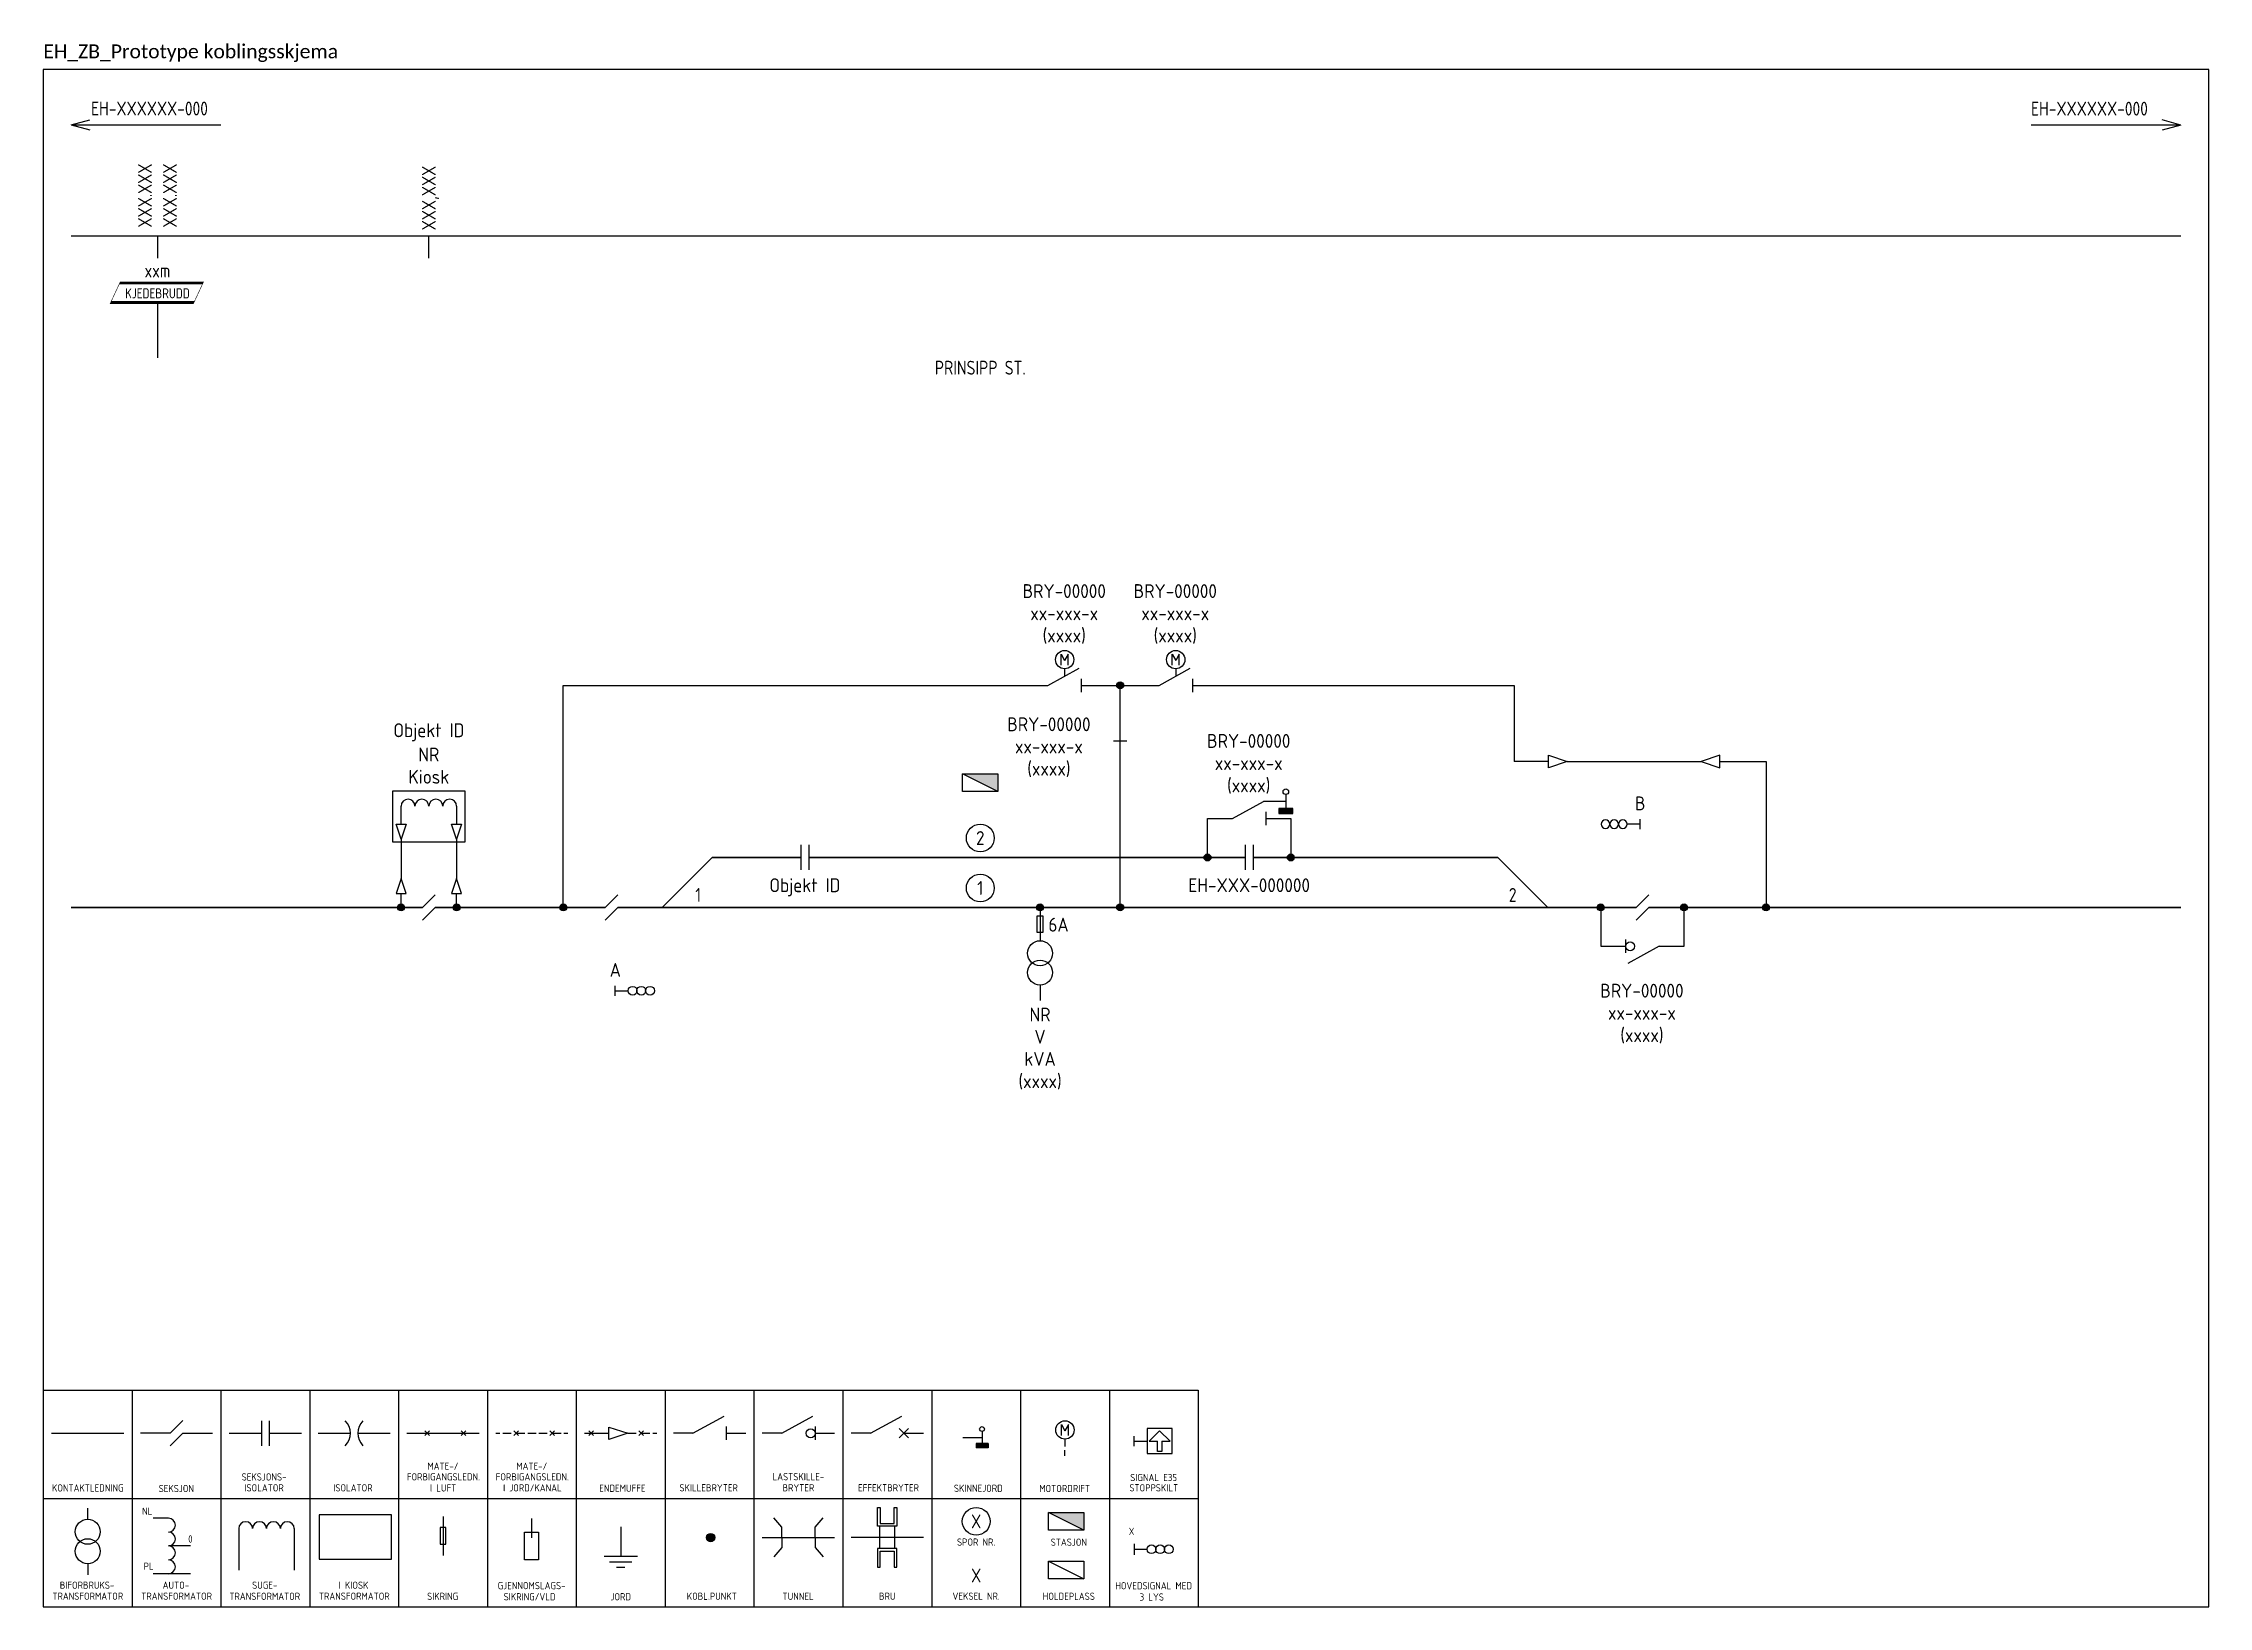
# Model space of a CAD drawing. Header units: millimetres. Extents: x -120 to 1240, y -2156 to 277.
# Drawn here: x 630 to 1020, y -1228 to -946.3 of the extents above; entities that cross this region are included whole.
import ezdxf
from ezdxf.enums import TextEntityAlignment as Align

# ---------------------------------------------------------------- set-up
doc = ezdxf.new("R2010")
doc.units = ezdxf.units.MM
for name, color, linetype in [('JBT_Linjer_018', 4, 'Continuous'), ('JBT_Tekst_25', 2, 'Continuous'), ('JBTEH_ATT_Tekst', 2, 'Continuous'), ('JBTEH_Komponenter', 4, 'Continuous'), ('JBTEH_LED_Hoeyspenning_kabel', 4, 'KABEL2'), ('JBTEH_LED_Hoeyspenning_linje', 4, 'KABEL'), ('RAMME', 5, 'Continuous'), ('RAMME SYMBOLER', 4, 'Continuous'), ('RAMME TEKST', 7, 'Continuous')]:
    doc.layers.add(name, color=color, linetype=linetype)
doc.layers.add('JBTEH_ATT_OBJEKTID', color=2, linetype='Continuous', lineweight=25)
doc.layers.add('JBTEH_KTL_Sort', color=7, linetype='Continuous', lineweight=35)
doc.styles.add('Calibri', font='calibri.ttf')
doc.styles.add('ISO13', font='isocp.shx', dxfattribs={"width": 0.9, "height": 1.3})
doc.styles.add('ISO25', font='isocp.shx', dxfattribs={"width": 0.9, "height": 2.5})
doc.styles.get("Standard").update_dxf_attribs({"font": 'txt.shx'})
doc.linetypes.add('KABEL', pattern='A,0.3,-0.001,0.3,-0.001,0.3,-0.001,["x",Standard,S=0.25,R=0,X=0,Y=-0.08],-0.001', length=0.904)
doc.linetypes.add('KABEL2', pattern='A,0.3,-0.1,0.3,-0.1,0.3,-0.1,["x",Standard,S=0.25,R=0,X=0,Y=-0.08],-0.1', length=1.3)

# ---------------------------------------------------------------- blocks, each defined once
blk = doc.blocks.new('EH_Koblingspunkt')
h = blk.add_hatch(color=256)
h.dxf.hatch_style = 1
edge = h.paths.add_edge_path()
edge.add_arc((0, 0), 0.625, 0, 360)
blk.add_circle((0, 0), 0.625)
blk = doc.blocks.new('EH_Koblings_Symbolforklaring_L')
for points in [[(170.15, 28.64), (170.15, 29.42), (167.99, 29.42), (167.99, 28.64)], [(187.42, 16.97), (181.05, 16.97), (187.42, 13.79)]]:
    blk.add_hatch(color=256).paths.add_polyline_path(points)
h = blk.add_hatch(color=256)
edge = h.paths.add_edge_path()
edge.add_arc((120.19, 12.47), 0.75, 0, 360)
for p, q in [((0, 39), (0, 0)), ((0, 39), (208, 39)), ((16, 39), (16, 0)), ((32, 39), (32, 0)), ((48, 39), (48, 0)), ((64, 39), (64, 0)), ((80, 39), (80, 0)), ((96, 39), (96, 0)), ((96, 39), (96, 0)), ((112, 39), (112, 0)), ((128, 39), (128, 0)), ((144, 39), (144, 0)), ((144, 39), (144, 0)), ((160, 39), (160, 0)), ((176, 39), (176, 0)), ((192, 39), (192, 0)), ((208, 39), (208, 0)), ((65.5, 31.25), (78.5, 31.25)), ((68.73, 30.83), (69.57, 31.67)), ((69.57, 30.83), (68.73, 31.67)), ((75.23, 30.83), (76.07, 31.67)), ((76.07, 30.83), (75.23, 31.67)), ((81.5, 31.25), (82.25, 31.25)), ((82.75, 31.25), (84.25, 31.25)), ((84.73, 30.83), (85.57, 31.67)), ((85.57, 30.83), (84.73, 31.67)), ((85.25, 31.25), (86.75, 31.25)), ((87.25, 31.25), (88.75, 31.25)), ((89.25, 31.25), (90.75, 31.25)), ((91.23, 30.83), (92.07, 31.67)), ((92.07, 30.83), (91.23, 31.67)), ((91.75, 31.25), (93.25, 31.25)), ((93.75, 31.25), (94.5, 31.25)), ((97.5, 31.25), (101.87, 31.25)), ((98.23, 30.83), (99.07, 31.67)), ((99.07, 30.83), (98.23, 31.67)), ((101.87, 32.38), (105.25, 31.25)), ((101.87, 30.13), (101.87, 32.38)), ((105.25, 31.25), (101.87, 30.13)), ((105.25, 31.25), (106.75, 31.25)), ((107.23, 30.83), (108.07, 31.67)), ((108.07, 30.83), (107.23, 31.67)), ((107.75, 31.25), (109.25, 31.25)), ((109.75, 31.25), (110.5, 31.25)), ((117, 31.25), (113.5, 31.25)), ((123, 31.25), (126.5, 31.25)), ((133, 31.25), (129.5, 31.25)), ((139, 31.25), (142.5, 31.25)), ((149, 31.25), (145.5, 31.25)), ((155, 31.25), (158.5, 31.25)), ((169.07, 31.58), (169.07, 29.42)), ((183.36, 30.85), (183.36, 32.85)), ((183.36, 32.85), (184, 31.71)), ((184.64, 32.85), (184, 31.71)), ((184.64, 30.85), (184.64, 32.85)), ((199.18, 29.84), (201.06, 31.72)), ((201.06, 31.72), (202.93, 29.84)), ((165.62, 30.5), (169.07, 30.5)), ((167.99, 29.42), (167.99, 28.64)), ((170.15, 29.42), (167.99, 29.42)), ((170.15, 28.64), (167.99, 28.64)), ((170.15, 29.42), (170.15, 28.64)), ((184, 30.2), (184, 28.87)), ((196.46, 28.94), (196.46, 30.74)), ((196.46, 29.84), (198.81, 29.84)), ((199.18, 29.84), (200.68, 29.84)), ((201.43, 29.84), (202.93, 29.84)), ((0, 19.5), (208, 19.5)), ((8, 15.75), (8, 17.75)), ((22.53, 15.95), (19.78, 15.95)), ((72, 16.25), (72, 9.25)), ((87.92, 15.92), (87.92, 12.44)), ((187.42, 13.79), (181.05, 16.97)), ((35.19, 14.07), (35.19, 6.57)), ((45.19, 14.07), (45.19, 6.57)), ((86.67, 8.44), (86.67, 13.44)), ((86.67, 13.44), (89.17, 13.44)), ((89.17, 13.44), (89.17, 8.44)), ((104, 14.4), (104, 9.04)), ((129.5, 12.5), (142.5, 12.5)), ((158.5, 12.5), (145.5, 12.5)), ((26.53, 10.95), (22.53, 10.95)), ((89.17, 8.44), (86.67, 8.44)), ((107, 9.04), (101, 9.04)), ((106, 8.04), (102, 8.04)), ((181.05, 8.22), (187.42, 5.04)), ((196.46, 11.34), (196.46, 9.34)), ((196.46, 10.34), (198.81, 10.34)), ((8, 7.75), (8, 5.75)), ((26.53, 5.95), (19.78, 5.95)), ((104.75, 7.04), (103.25, 7.04)), ((0, 0), (208, 0))]:
    blk.add_line(p, q)
at = {"color": 7}
for p, q in [((1.5, 31.25), (14.5, 31.25)), ((22.86, 31.25), (17.5, 31.25)), ((25.14, 31.25), (30.5, 31.25)), ((33.5, 31.25), (39.3, 31.25)), ((39.3, 33.5), (39.3, 29)), ((40.7, 33.5), (40.7, 29)), ((40.7, 31.25), (46.5, 31.25)), ((49.5, 31.25), (55.3, 31.25)), ((56.65, 31.25), (62.5, 31.25)), ((123, 32.45), (123, 30.05)), ((139, 32.45), (139, 30.05)), ((154.15, 32.1), (155.85, 30.4)), ((155.85, 32.1), (154.15, 30.4))]:
    blk.add_line(p, q, dxfattribs=at)
at = {"color": 5}
for p, q in [((117, 31.25), (122.6, 34.35)), ((133, 31.25), (138.6, 34.35)), ((149, 31.25), (154.6, 34.35)), ((133.01, 14.32), (131.55, 16.04)), ((139.01, 14.32), (140.48, 16.04)), ((133.01, 12.5), (133.01, 14.32)), ((133.01, 12.5), (133.01, 10.68)), ((139.01, 12.5), (139.01, 14.32)), ((139.01, 12.5), (139.01, 10.68)), ((133.01, 10.68), (131.55, 8.96)), ((139.01, 10.68), (140.48, 8.96))]:
    blk.add_line(p, q, dxfattribs=at)
at = {"color": 0, "linetype": 'ByBlock'}
blk.add_line((184, 27.2), (184, 28.2), dxfattribs=at)
at = {"linetype": 'ByBlock'}
for p, q in [((150.65, 10.5), (150.65, 14.5)), ((153.35, 10.5), (153.35, 14.5))]:
    blk.add_line(p, q, dxfattribs=at)
at = {"color": 7}
for points in [[(22.86, 31.25), (25.14, 33.54)], [(22.86, 28.96), (25.14, 31.25)]]:
    blk.add_lwpolyline(points, dxfattribs=at)
for points in [[(198.81, 27.59), (203.31, 27.59), (203.31, 32.09), (198.81, 32.09)], [(49.69, 8.57), (62.69, 8.57), (62.69, 16.57), (49.69, 16.57)], [(181.05, 16.97), (187.42, 16.97), (187.42, 13.79), (181.05, 13.79)], [(71.5, 11.25), (72.5, 11.25), (72.5, 14.25), (71.5, 14.25)], [(187.42, 5.04), (181.05, 5.04), (181.05, 8.22), (187.42, 8.22)]]:
    blk.add_lwpolyline(points, close=True)
blk.add_lwpolyline([(201.43, 29.84), (201.43, 27.97), (200.68, 27.97), (200.68, 29.84)])
at = {"linetype": 'ByBlock'}
for points in [[(150.25, 14.5), (150.25, 17.9), (150.75, 17.9), (150.75, 15), (153.25, 15), (153.25, 17.9), (153.75, 17.9), (153.75, 14.5), (150.25, 14.5)], [(150.25, 10.5), (150.25, 7.1), (150.75, 7.1), (150.75, 10), (153.25, 10), (153.25, 7.1), (153.75, 7.1), (153.75, 10.5), (150.25, 10.5)]]:
    blk.add_lwpolyline(points, dxfattribs=at)
at = {"color": 7}
blk.add_circle((138.2, 31.25), 0.8, dxfattribs=at)
for centre, radius in [((169.07, 32.01), 0.432), ((8, 13.5), 2.25), ((8, 10), 2.25), ((120.19, 12.47), 0.75), ((199.59, 10.34), 0.781), ((201.15, 10.34), 0.781), ((202.71, 10.34), 0.781)]:
    blk.add_circle(centre, radius)
at = {"linetype": 'ByBlock'}
blk.add_circle((184, 31.85), 1.65, dxfattribs=at)
at = {"ltscale": 5}
blk.add_circle((168.02, 15.38), 2.5, dxfattribs=at)
at = {"color": 7}
for centre, start, end in [((52.1, 31.25), 315.3217, 44.6783), ((59.85, 31.25), 135.3217, 224.6783)]:
    blk.add_arc(centre, 3.2, start, end, dxfattribs=at)
for centre, start, end in [((22.53, 14.7), 270, 90), ((22.53, 12.2), 270, 90), ((36.44, 14.07), 0, 180), ((38.94, 14.07), 0, 180), ((41.44, 14.07), 0, 180), ((43.94, 14.07), 0, 180), ((22.53, 9.7), 270, 90), ((22.53, 7.2), 270, 90)]:
    blk.add_arc(centre, 1.25, start, end)
blk.add_solid([(88.92, 12.44), (86.92, 12.44), (87.92, 10.44), (88.92, 12.44)])
at = {"style": 'ISO13'}
for s, p in [('SEKSJONS-', (39.76, 23.38)), ('FORBIGANGSLEDN.', (72.07, 23.4)), ('MATE-/', (71.97, 25.32)), ('FORBIGANGSLEDN.', (88.07, 23.4)), ('MATE-/', (87.97, 25.32)), ('LASTSKILLE-', (136, 23.43)), ('SIGNAL E35', (199.98, 23.28)), ('KONTAKTLEDNING', (8.01, 21.4)), ('SEKSJON', (23.95, 21.3)), ('ISOLATOR', (39.76, 21.42)), ('ISOLATOR', (55.76, 21.42)), ('I LUFT', (72.01, 21.4)), ('I JORD/KANAL', (88.09, 21.42)), ('ENDEMUFFE', (104.29, 21.35)), ('SKILLEBRYTER', (119.83, 21.43)), ('BRYTER', (136, 21.43)), ('EFFEKTBRYTER', (152.23, 21.43)), ('SKINNEJORD', (168.4, 21.34)), ('MOTORDRIFT', (183.95, 21.3)), ('STOPPSKILT', (200, 21.43)), ('NL', (18.72, 17.2)), ('0', (26.49, 12.2)), ('SPOR NR.', (168.01, 11.65)), ('STASJON', (184.7, 11.63)), ('PL', (18.97, 7.3)), ('BIFORBRUKS-', (7.88, 3.88)), ('AUTO-', (23.88, 3.88)), ('SUGE-', (39.88, 3.88)), ('I KIOSK', (55.88, 3.88)), ('GJENNOMSLAGS-', (87.95, 3.8)), ('HOVEDSIGNAL MED', (199.98, 3.78)), ('TRANSFORMATOR', (8.01, 1.9)), ('TRANSFORMATOR', (24.01, 1.9)), ('TRANSFORMATOR', (39.88, 1.88)), ('TRANSFORMATOR', (56.01, 1.9)), ('SIKRING', (71.92, 1.88)), ('SIKRING/VLD ', (87.95, 1.8)), ('JORD', (104, 1.8)), ('KOBL.PUNKT', (120.4, 1.89)), ('TUNNEL', (135.95, 1.87)), ('BRU', (152, 1.89)), ('VEKSEL NR.', (168.01, 1.9)), ('HOLDEPLASS', (184.7, 1.88)), ('3 LYS', (199.64, 1.75))]:
    blk.add_text(s, height=1.3, dxfattribs=at).set_placement(p, align=Align.MIDDLE)
at = {"style": 'ISO25', "width": 0.9}
for p in [(168.02, 15.38), (168.02, 5.63)]:
    blk.add_text('X', height=2.5, dxfattribs=at).set_placement(p, align=Align.MIDDLE_CENTER)
at = {"style": 'ISO13', "width": 0.9}
blk.add_text('X', height=1.3, dxfattribs=at).set_placement((195.51, 12.94))
blk = doc.blocks.new('EH_Seksjon')
at = {"color": 7}
for p, q in [((0, 0), (2.29, 2.29)), ((0, -2.29), (2.29, 0))]:
    blk.add_line(p, q, dxfattribs=at)
blk = doc.blocks.new('EH_Endemuffe')
for p, q in [((0, 1.125), (3.375, 0)), ((0, -1.125), (0, 1.125)), ((3.375, 0), (0, -1.125))]:
    blk.add_line(p, q)
blk = doc.blocks.new('*U222')
for p, q in [((-5, 15), (-5, 18.25)), ((5, 18.25), (5, 15)), ((-5, 0), (-5, 2.5)), ((5, 0), (5, 2.5))]:
    blk.add_line(p, q)
blk.add_lwpolyline([(-6.5, 21), (6.5, 21), (6.5, 11.75), (-6.5, 11.75)], close=True)
for centre in [(-3.75, 18.25), (-1.25, 18.25), (1.25, 18.25), (3.75, 18.25)]:
    blk.add_arc(centre, 1.25, 0, 180)
at = {"layer": 'JBTEH_LED_Hoeyspenning_kabel', "ltscale": 5}
for p, q in [((-5, 12.3), (-5, 5.2)), ((5, 12.3), (5, 5.2))]:
    blk.add_line(p, q, dxfattribs=at)
at = {"yscale": 0.8, "rotation": 270}
for p, xscale, zscale in [((-5, 15), 0.8, 0.9), ((5, 15), 0.8, 0.9), ((-5, 2.5), -0.8, 0.8), ((5, 2.5), -0.8, 0.8)]:
    blk.add_blockref('EH_Endemuffe', p, dxfattribs=dict(at, xscale=xscale, zscale=zscale))
for name, p in [('EH_Koblingspunkt', (-5, 0)), ('EH_Seksjon', (-1.14, 0)), ('EH_Koblingspunkt', (5, 0))]:
    blk.add_blockref(name, p)
at = {"layer": 'JBTEH_ATT_OBJEKTID', "style": 'ISO25', "flags": 4}
blk.add_attdef('OBJEKTID', text='', height=2.5, dxfattribs=at).set_placement((0, 31.55), align=Align.MIDDLE)
at = {"layer": 'JBTEH_ATT_Tekst', "style": 'ISO25', "flags": 4}
for tag, p in [('NAVN/NR', (0, 27.55)), ('TILH_OBJEKT', (0, 23.55))]:
    blk.add_attdef(tag, text='', height=2.5, dxfattribs=at).set_placement(p, align=Align.MIDDLE)
blk = doc.blocks.new('EH_Seksjonsisolator')
at = {"color": 7}
for p, q in [((0, 2.25), (0, -2.25)), ((1.4, 2.25), (1.4, -2.25))]:
    blk.add_line(p, q, dxfattribs=at)
at = {"layer": 'JBTEH_ATT_OBJEKTID', "style": 'ISO25'}
blk.add_attdef('OBJEKTID', text='', height=2.5, dxfattribs=at).set_placement((0.7, -6.25), align=Align.CENTER)
blk = doc.blocks.new('EH_SI_tilkobling')
for p, q in [((-6.8, 0), (-6.8, 7)), ((-6.8, 7), (-2.3, 7)), ((3.7, 7), (8.2, 7)), ((8.2, 7), (8.2, 0))]:
    blk.add_line(p, q)
for p in [(-6.8, 0), (8.2, 0)]:
    blk.add_blockref('EH_Koblingspunkt', p)
at = {"layer": 'JBTEH_Komponenter'}
blk.add_blockref('EH_Seksjonsisolator', (0, 0), dxfattribs=at)
at = {"layer": 'JBTEH_ATT_OBJEKTID', "style": 'ISO25'}
blk.add_attdef('OBJEKTID', text='', height=2.5, dxfattribs=at).set_placement((0.7, -6.25), align=Align.CENTER)
blk = doc.blocks.new('*U184')
at = {"color": 5}
blk.add_line((0, 0), (5.6, 3.1), dxfattribs=at)
at = {"color": 7}
blk.add_line((6, 1.2), (6, -1.2), dxfattribs=at)
at = {"layer": 'JBTEH_ATT_OBJEKTID', "style": 'ISO25'}
blk.add_attdef('OBJEKTID', text='', height=2.5, dxfattribs=at).set_placement((2.92, 12.75), align=Align.CENTER)
at = {"layer": 'JBTEH_ATT_Tekst', "style": 'ISO25'}
for tag, p in [('NAVN/NR', (2.92, 8.75)), ('TILH_OBJEKT', (2.92, 4.75))]:
    blk.add_attdef(tag, text='', height=2.5, dxfattribs=at).set_placement(p, align=Align.CENTER)
blk = doc.blocks.new('*U75')
for p, q in [((-6.36, 0), (-6.36, -7)), ((8.64, -7), (8.64, 0)), ((-6.36, -7), (-1.86, -7)), ((4.14, -7), (8.64, -7))]:
    blk.add_line(p, q)
for name, p in [('EH_Koblingspunkt', (-6.36, 0)), ('EH_Seksjon', (0, 0)), ('EH_Koblingspunkt', (8.64, 0))]:
    blk.add_blockref(name, p)
blk = doc.blocks.new('*U189')
at = {"color": 7}
blk.add_line((-6, -1.2), (-6, 1.2), dxfattribs=at)
at = {"color": 5}
blk.add_line((0, 0), (-5.6, -3.1), dxfattribs=at)
at = {"color": 7}
blk.add_circle((-5.2, 0), 0.8, dxfattribs=at)
at = {"layer": 'JBTEH_ATT_OBJEKTID', "style": 'ISO25'}
blk.add_attdef('OBJEKTID', text='', height=2.5, dxfattribs=at).set_placement((-3.08, -9.25), align=Align.CENTER)
at = {"layer": 'JBTEH_ATT_Tekst', "style": 'ISO25'}
for tag, p in [('NAVN/NR', (-3.08, -13.25)), ('TILH_OBJEKT', (-3.08, -17.25))]:
    blk.add_attdef(tag, text='', height=2.5, dxfattribs=at).set_placement(p, align=Align.CENTER)
blk = doc.blocks.new('*U225')
for p, q in [((0, 0), (0, -6)), ((0, -14), (0, -16.75))]:
    blk.add_line(p, q)
blk.add_lwpolyline([(-0.5, -1.5), (0.5, -1.5), (0.5, -4.5), (-0.5, -4.5)], close=True)
for centre in [(0, -8.25), (0, -11.75)]:
    blk.add_circle(centre, 2.25)
at = {"layer": 'JBTEH_ATT_OBJEKTID', "style": 'ISO25'}
blk.add_attdef('OBJEKTID', text='', height=2.5, dxfattribs=at).set_placement((0, -35.3), align=Align.MIDDLE)
at = {"layer": 'JBTEH_ATT_Tekst', "style": 'ISO25'}
blk.add_attdef('AMP', (1.5, -1.75), '', height=2.5, dxfattribs=at)
for tag, p in [('NAVN/NR', (0, -19.3)), ('SPENNING', (0, -23.3)), ('YTELSE', (0, -27.3)), ('TILH_OBJEKT', (0, -31.3))]:
    blk.add_attdef(tag, text='', height=2.5, dxfattribs=at).set_placement(p, align=Align.MIDDLE)
blk = doc.blocks.new('*U163')
at = {"layer": 'JBT_Linjer_018'}
for q in [(3.4, 0.91), (27, 0), (3.4, -0.91)]:
    blk.add_line((0, 0), q, dxfattribs=at)
at = {"style": 'ISO25', "width": 0.9}
blk.add_attdef('HENVISING', text='', height=2.5, dxfattribs=at).set_placement((26.66, 4.2), align=Align.TOP_RIGHT)
blk = doc.blocks.new('Tekst_Km')
at = {"layer": 'JBT_Linjer_018'}
blk.add_line((0, -4), (0, 0), dxfattribs=at)
at = {"style": 'ISO25', "width": 0.9}
blk.add_attdef('KM', text='', height=2.5, rotation=90, dxfattribs=at).set_placement((0, 1), align=Align.MIDDLE_LEFT)
blk = doc.blocks.new('*U191')
at = {"color": 5}
blk.add_line((0, 0), (5.6, 3.1), dxfattribs=at)
at = {"color": 7}
blk.add_line((6, 1.2), (6, -1.2), dxfattribs=at)
at = {"layer": 'JBTEH_ATT_OBJEKTID', "style": 'ISO25'}
blk.add_attdef('OBJEKTID', text='', height=2.5, dxfattribs=at).set_placement((2.92, 15.75), align=Align.CENTER)
at = {"layer": 'JBTEH_ATT_Tekst', "style": 'ISO25'}
for tag, p in [('NAVN/NR', (2.92, 11.75)), ('TILH_OBJEKT', (2.92, 7.75))]:
    blk.add_attdef(tag, text='', height=2.5, dxfattribs=at).set_placement(p, align=Align.CENTER)
blk = doc.blocks.new('*U190')
at = {"color": 7}
blk.add_line((-1.2, 6), (1.2, 6), dxfattribs=at)
at = {"color": 5}
blk.add_line((0, 0), (0, 6), dxfattribs=at)
at = {"layer": 'JBTEH_ATT_OBJEKTID', "style": 'ISO25'}
blk.add_attdef('OBJEKTID', text='', height=2.5, dxfattribs=at).set_placement((-12.84, 7.75), align=Align.CENTER)
at = {"layer": 'JBTEH_ATT_Tekst', "style": 'ISO25'}
for tag, p in [('NAVN/NR', (-12.84, 3.75)), ('TILH_OBJEKT', (-12.84, -0.25))]:
    blk.add_attdef(tag, text='', height=2.5, dxfattribs=at).set_placement(p, align=Align.CENTER)
blk = doc.blocks.new('Signal_Trelys')
for p, q in [((0, -0.9), (0, 0.9)), ((0, 0), (2.34375, 0))]:
    blk.add_line(p, q)
for centre in [(3.125, 0), (4.6875, 0), (6.25, 0)]:
    blk.add_circle(centre, 0.78125)
at = {"layer": 'JBTEH_ATT_Tekst', "style": 'ISO25'}
blk.add_attdef('Signaltype', text='', height=2.5, dxfattribs=at).set_placement((0, 2.5), align=Align.CENTER)
blk = doc.blocks.new('EH_Stasjon')
at = {"linetype": 'ByBlock'}
blk.add_hatch(color=0, dxfattribs=at).paths.add_polyline_path([(3.18, 3.18), (-3.18, 3.18), (3.18, 0)])
at = {"color": 0, "linetype": 'ByBlock'}
blk.add_line((3.18, 0), (-3.18, 3.18), dxfattribs=at)
blk.add_lwpolyline([(-3.18, 3.18), (3.18, 3.18), (3.18, 0), (-3.18, 0)], close=True, dxfattribs=at)
blk = doc.blocks.new('EH_Skinnejord')
h = blk.add_hatch(color=256)
h.dxf.hatch_style = 1
h.paths.add_polyline_path([(2.75, -2.15), (5.25, -2.15), (5.25, -1.25), (2.75, -1.25)])
for p, q in [((4, 0), (0, 0)), ((4, 1.25), (4, -1.25))]:
    blk.add_line(p, q)
blk.add_lwpolyline([(2.75, -2.15), (5.25, -2.15), (5.25, -1.25), (2.75, -1.25)], close=True)
blk.add_circle((4, 1.75), 0.5)
blk = doc.blocks.new('*U78')
for p, q in [((2.36, 3.65), (2.36, 5.65)), ((2.36, 5.65), (3, 4.5)), ((3.64, 5.65), (3, 4.5)), ((3.64, 3.65), (3.64, 5.65)), ((3, 3), (3, 1.66))]:
    blk.add_line(p, q)
at = {"color": 0, "linetype": 'ByBlock'}
blk.add_circle((3, 4.65), 1.65, dxfattribs=at)
blk = doc.blocks.new('EH_Spornummer')
blk.add_circle((0, 2.5), 2.5)
at = {"layer": 'JBTEH_ATT_Tekst', "style": 'ISO25'}
blk.add_attdef('X', text='', height=2.5, dxfattribs=at).set_placement((0, 2.5), align=Align.MIDDLE)
blk = doc.blocks.new('*U164')
at = {"layer": 'JBT_Linjer_018'}
for q in [(-27, 0), (-3.4, 0.91), (-3.4, -0.91)]:
    blk.add_line((0, 0), q, dxfattribs=at)
at = {"style": 'ISO25', "width": 0.9}
blk.add_attdef('HENVISING', text='', height=2.5, dxfattribs=at).set_placement((-26.66, 4.2), align=Align.TOP_LEFT)
blk = doc.blocks.new('EH_ZB_Prototype koblingsskjema')
at = {"layer": 'JBT_Linjer_018'}
blk.add_line((5, 247), (385, 247), dxfattribs=at)
at = {"layer": 'JBTEH_KTL_Sort'}
for p, q in [((111.44, 126), (120.44, 135)), ((120.44, 135), (136.46, 135)), ((137.86, 135), (216.48, 135)), ((217.88, 135), (261.96, 135)), ((270.96, 126), (261.96, 135)), ((5, 126), (68.3, 126)), ((70.59, 126), (101.19, 126)), ((103.48, 126), (286.86, 126)), ((289.14, 126), (385, 126))]:
    blk.add_line(p, q, dxfattribs=at)
at = {"layer": 'JBTEH_LED_Hoeyspenning_kabel', "ltscale": 5}
blk.add_line((274.49, 152.3), (298.59, 152.3), dxfattribs=at)
at = {"layer": 'JBTEH_LED_Hoeyspenning_linje', "ltscale": 5}
for p, q in [((93.66, 126), (93.66, 166)), ((93.66, 166), (180.95, 166)), ((186.95, 166), (200.95, 166)), ((193.95, 156), (193.95, 166)), ((206.95, 166), (264.91, 166)), ((264.91, 166), (264.91, 152.3)), ((271.11, 152.3), (264.91, 152.3)), ((301.96, 152.3), (310.27, 152.3)), ((310.27, 152.3), (310.27, 126)), ((193.95, 126), (193.95, 150))]:
    blk.add_line(p, q, dxfattribs=at)
at = {"layer": 'RAMME'}
blk.add_lwpolyline([(390, 277), (0, 277), (0, 0), (390, 0)], close=True, dxfattribs=at)
at = {"layer": 'JBT_Tekst_25'}
ref = blk.add_blockref('*U163', (5, 267), dxfattribs=at)
ref.add_attrib('HENVISING_001', 'EH-XXXXXX-000', (8.6, 268.7), dxfattribs={"layer": '0', "height": 2.5, "style": 'ISO25', "width": 0.9})
ref = blk.add_blockref('*U164', (385, 266.98), dxfattribs=at)
ref.add_attrib('HENVISING_001', 'EH-XXXXXX-000', (358, 268.68), dxfattribs={"layer": '0', "height": 2.5, "style": 'ISO25', "width": 0.9})
blk.add_blockref('Tekst_Km', (69.44, 247), dxfattribs=at).add_auto_attribs({'KM': 'XXX,XXX'})
at = {"layer": 'JBTEH_Komponenter'}
for name, p, values in [('*U191', (180.95, 166), {'OBJEKTID': 'BRY-00000', 'NAVN/NR': 'xx-xxx-x', 'TILH_OBJEKT': '(xxxx)'}), ('*U191', (200.95, 166), {'OBJEKTID': 'BRY-00000', 'NAVN/NR': 'xx-xxx-x', 'TILH_OBJEKT': '(xxxx)'}), ('*U190', (193.95, 150), {'OBJEKTID': 'BRY-00000', 'NAVN/NR': 'xx-xxx-x', 'TILH_OBJEKT': '(xxxx)'}), ('*U184', (214.18, 142), {'OBJEKTID': 'BRY-00000', 'NAVN/NR': 'xx-xxx-x', 'TILH_OBJEKT': '(xxxx)'}), ('EH_Spornummer', (168.75, 136), {'X': '2'}), ('EH_SI_tilkobling', (216.48, 135), {'OBJEKTID': 'EH-XXX-000000'}), ('EH_Spornummer', (168.75, 127), {'X': '1'}), ('*U189', (291, 119), {'OBJEKTID': 'BRY-00000', 'NAVN/NR': 'xx-xxx-x', 'TILH_OBJEKT': '(xxxx)'}), ('Signal_Trelys', (103.02, 111), {'Signaltype': 'A'})]:
    blk.add_blockref(name, p, dxfattribs=at).add_auto_attribs(values)
for name, p in [('*U78', (180.95, 166)), ('*U78', (200.95, 166)), ('EH_Koblingspunkt', (193.95, 166)), ('EH_Endemuffe', (271.11, 152.3)), ('EH_Stasjon', (168.75, 146.91)), ('EH_Skinnejord', (219.78, 145.1)), ('EH_SI_tilkobling', (216.48, 135)), ('EH_Koblingspunkt', (93.66, 126)), ('EH_Seksjon', (101.19, 126)), ('EH_Koblingspunkt', (179.52, 126)), ('*U75', (286.86, 126)), ('EH_Koblingspunkt', (310.27, 126)), ('EH_Koblings_Symbolforklaring_L', (0, 0))]:
    blk.add_blockref(name, p, dxfattribs=at)
ref = blk.add_blockref('*U222', (69.44, 126), dxfattribs=at)
ref.add_attrib('NAVN/NR', 'NR', dxfattribs={"layer": 'JBTEH_ATT_Tekst', "height": 2.5, "style": 'ISO25'}).set_placement((69.44, 153.55), align=Align.MIDDLE)
ref.add_attrib('TILH_OBJEKT', 'Kiosk', dxfattribs={"layer": 'JBTEH_ATT_Tekst', "height": 2.5, "style": 'ISO25'}).set_placement((69.44, 149.55), align=Align.MIDDLE)
ref.add_attrib('OBJEKTID', 'Objekt ID', dxfattribs={"layer": 'JBTEH_ATT_OBJEKTID', "height": 2.5, "style": 'ISO25'}).set_placement((69.44, 157.55), align=Align.MIDDLE)
at = {"layer": 'JBTEH_Komponenter', "xscale": -1}
blk.add_blockref('EH_Endemuffe', (301.96, 152.3), dxfattribs=at)
at = {"layer": 'JBTEH_Komponenter'}
ref = blk.add_blockref('Signal_Trelys', (287.61, 141), dxfattribs=dict(at, xscale=-1))
ref.add_attrib('Signaltype', 'B', dxfattribs={"layer": 'JBTEH_ATT_Tekst', "height": 2.5, "style": 'ISO25'}).set_placement((287.61, 143.5), align=Align.CENTER)
ref = blk.add_blockref('*U225', (179.52, 126), dxfattribs=at)
ref.add_attrib('NAVN/NR', 'NR', dxfattribs={"layer": 'JBTEH_ATT_Tekst', "height": 2.5, "style": 'ISO25'}).set_placement((179.52, 106.7), align=Align.MIDDLE)
ref.add_attrib('SPENNING', 'V', dxfattribs={"layer": 'JBTEH_ATT_Tekst', "height": 2.5, "style": 'ISO25'}).set_placement((179.52, 102.7), align=Align.MIDDLE)
ref.add_attrib('YTELSE', 'kVA', dxfattribs={"layer": 'JBTEH_ATT_Tekst', "height": 2.5, "style": 'ISO25'}).set_placement((179.52, 98.7), align=Align.MIDDLE)
ref.add_attrib('TILH_OBJEKT', '(xxxx)', dxfattribs={"layer": 'JBTEH_ATT_Tekst', "height": 2.5, "style": 'ISO25'}).set_placement((179.52, 94.7), align=Align.MIDDLE)
ref.add_attrib('AMP', '6A', (181.02, 121.64), dxfattribs={"layer": 'JBTEH_ATT_Tekst', "height": 2.5, "style": 'ISO25'})
at = {"layer": 'RAMME SYMBOLER'}
blk.add_blockref('EH_Seksjonsisolator', (136.46, 135), dxfattribs=at).add_auto_attribs({'OBJEKTID': 'Objekt ID'})
at = {"layer": 'JBT_Tekst_25', "style": 'ISO25', "width": 0.9}
blk.add_text('PRINSIPP ST.', height=2.5, dxfattribs=at).set_placement((168.75, 222), align=Align.CENTER)
for s, p in [('1', (117.44, 127)), ('2', (263.96, 127))]:
    blk.add_text(s, height=2.5, dxfattribs=at).set_placement(p)
blk = doc.blocks.new('EH_Kjedebrudd')
at = {"color": 4}
for p, q in [((0, 0), (0, -4)), ((0, -12), (0, -22))]:
    blk.add_line(p, q, dxfattribs=at)
blk.add_lwpolyline([(-8.43, -12, 0.5, 0.5, 0), (6.57, -12, 0.1, 0.1, 0), (8.2, -8.5, 0.5, 0.5, 0), (-6.8, -8.5, 0.1, 0.1, 0)], format="xyseb", close=True)
at = {"color": 4, "linetype": 'ByBlock', "style": 'ISO25', "width": 0.9}
blk.add_text('KJEDEBRUDD', height=1.8, dxfattribs=at).set_placement((0, -11.25), align=Align.CENTER)
at = {"color": 2, "style": 'ISO25', "width": 0.9}
for tag, p in [('KB-FRA', (-2.25, 1.5)), ('KB-TIL', (2.25, 1.5))]:
    blk.add_attdef(tag, text='', height=2.5, rotation=90, dxfattribs=at).set_placement(p, align=Align.MIDDLE_LEFT)
blk.add_attdef('KB-M', text='', height=2.5, dxfattribs=at).set_placement((0, -7.5), align=Align.CENTER)

msp = doc.modelspace()

# ---------------------------------------------------------------- block references
msp.add_blockref('EH_ZB_Prototype koblingsskjema', (630, -1228))
at = {"layer": 'JBT_Linjer_018'}
msp.add_blockref('EH_Kjedebrudd', (650.56, -981), dxfattribs=at).add_auto_attribs({'KB-FRA': 'XXX.XXX', 'KB-TIL': 'XXX.XXX', 'KB-M': 'xxm'})
at = {"layer": 'JBTEH_Komponenter'}
msp.add_blockref('EH_Koblingspunkt', (823.95, -1102), dxfattribs=at)

# ---------------------------------------------------------------- texts
at = {"layer": 'RAMME TEKST', "linetype": 'ByBlock', "style": 'Calibri'}
msp.add_text('EH_ZB_Prototype koblingsskjema', height=2.5, dxfattribs=at).set_placement((630, -949))

doc.saveas('drawing.dxf')
